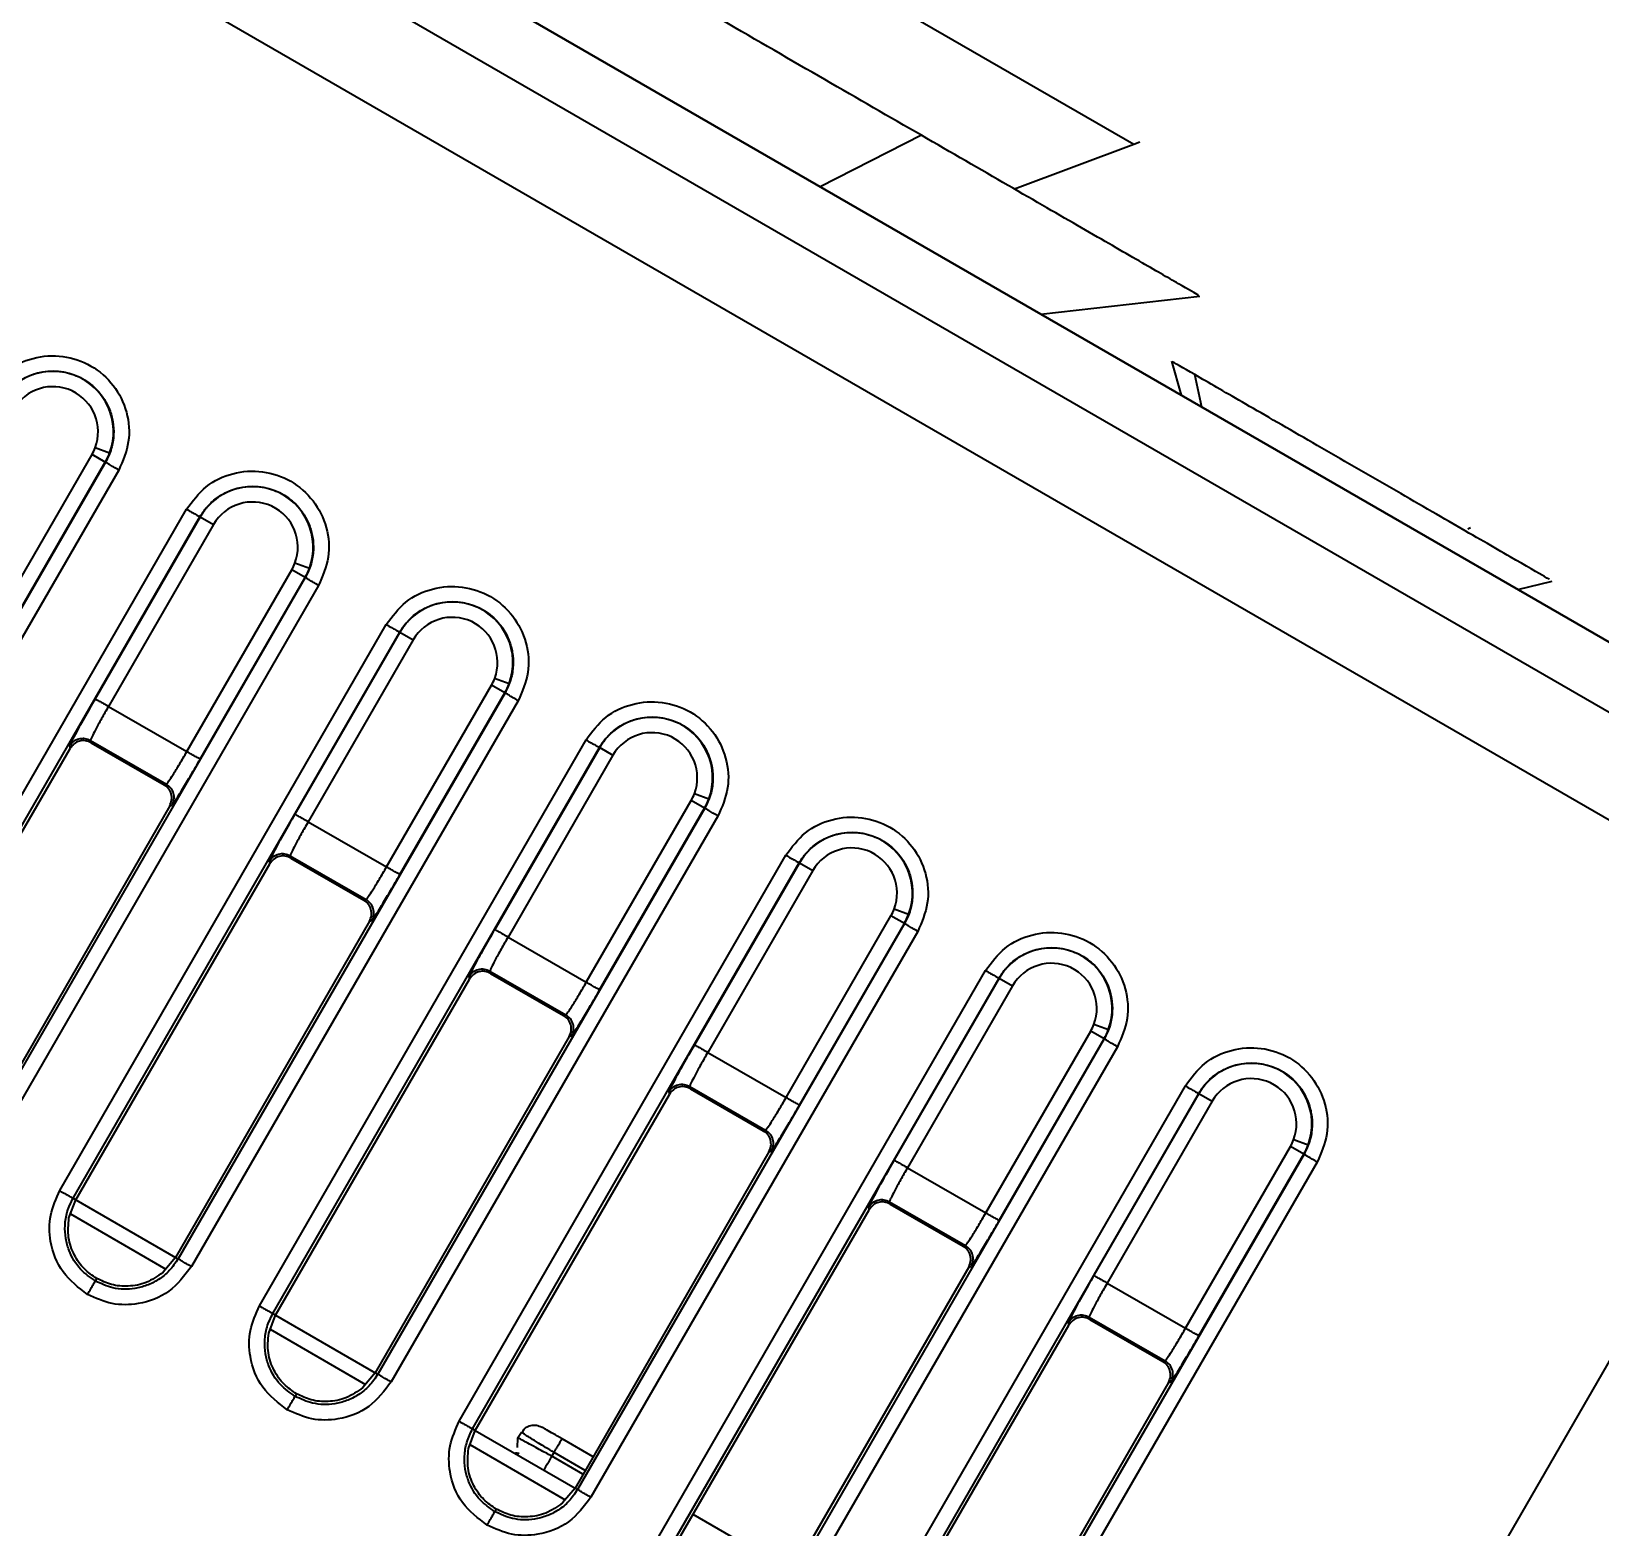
# Model space of a CAD drawing. Header units: millimetres. Extents: x 3916 to 10869, y 6515 to 11511.
# Drawn here: x 7118.34 to 7138.74, y 10257.36 to 10276.81 of the extents above; entities that cross this region are included whole.
import ezdxf

# ---------------------------------------------------------------- set-up
doc = ezdxf.new("R2010")
doc.units = ezdxf.units.MM
doc.header["$LTSCALE"] = 50
doc.header["$PDSIZE"] = -1
doc.linetypes.add('CENTERX2', pattern=[20.32, 12.7, -2.54, 2.54, -2.54])
doc.layers.add('CENTER_LINE', color=1, linetype='CENTERX2')
doc.layers.add('dim', color=4, linetype='Continuous', lineweight=18)
doc.styles.add('SLDTEXTSTYLE0', font='GULIM.TTC')
doc.dimstyles.new('ISO-25', dxfattribs={"dimtxt": 2.5, "dimasz": 2.5, "dimexe": 1.25, "dimexo": 0.625, "dimtad": 1, "dimtxsty": 'SLDTEXTSTYLE0', "dimcen": 2.5, "dimadec": 0, "dimazin": 0, "dimtfac": 1, "dimtmove": 0, "dimatfit": 3, "dimfxl": 0, "dimarcsym": 0})

# ---------------------------------------------------------------- blocks, each defined once
blk = doc.blocks.new('*D26')
at = {"layer": 'Defpoints', "color": 0}
for p in [(7076.309, 10374.327), (7115.34, 8872.803), (7170.485, 8777.288), (7168.471, 8417.732), (7076.309, 7240.741)]:
    blk.add_point(p, dxfattribs=at)
at = {"layer": 'dim', "color": 0, "lineweight": -2, "ltscale": 2}
blk.add_line((7176.735, 8766.463), (7354.177, 8459.124), dxfattribs=at)
blk.add_arc((7076.309, 8940.406), 530.736, 275.39976, 294.60024, dxfattribs=at)
at = {"layer": 'dim', "color": 0}
for points in [[(7301.069, 8450.437), (7293.425, 8465.247), (7341.677, 8480.775)], [(7125.861, 8420.349), (7126.646, 8403.701), (7076.309, 8409.669)]]:
    blk.add_solid(points, dxfattribs=at)
at = {"layer": 'dim', "color": 0, "insert": (7203.612, 8465.304), "char_height": 50, "attachment_point": 5, "rotation": 15, "style": 'SLDTEXTSTYLE0'}
blk.add_mtext('30%%d', dxfattribs=at)
blk = doc.blocks.new('*D35')
at = {"layer": 'Defpoints', "color": 0}
for p in [(7142.913, 10266.529), (7360.887, 10266.529), (7076.309, 9545.787)]:
    blk.add_point(p, dxfattribs=at)
at = {"layer": 'dim', "color": 0, "lineweight": -2, "ltscale": 2}
for p, q in [((7155.413, 10266.529), (7385.887, 10266.529)), ((7360.887, 9595.787), (7360.887, 10216.529)), ((7088.809, 9545.787), (7385.887, 9545.787))]:
    blk.add_line(p, q, dxfattribs=at)
at = {"layer": 'dim', "color": 0}
for points in [[(7369.22, 10216.529), (7352.554, 10216.529), (7360.887, 10266.529)], [(7352.554, 9595.787), (7369.22, 9595.787), (7360.887, 9545.787)]]:
    blk.add_solid(points, dxfattribs=at)
at = {"layer": 'dim', "color": 0, "insert": (7318.637, 9906.158), "char_height": 50, "attachment_point": 5, "rotation": 90, "style": 'SLDTEXTSTYLE0'}
blk.add_mtext('720,74', dxfattribs=at)
blk = doc.blocks.new('*D37')
at = {"layer": 'Defpoints', "color": 0}
for p in [(7269.115, 10680.896), (7076.309, 10374.327), (7170.485, 10314.286), (7115.34, 10218.771), (7076.309, 7240.741)]:
    blk.add_point(p, dxfattribs=at)
at = {"layer": 'dim', "color": 0, "lineweight": -2, "ltscale": 2}
for p, q in [((7076.309, 10386.827), (7076.309, 10739.893)), ((7176.735, 10325.111), (7370.672, 10661.019))]:
    blk.add_line(p, q, dxfattribs=at)
blk.add_arc((7076.309, 10151.168), 563.725, 65.08356, 84.91644, dxfattribs=at)
at = {"layer": 'dim', "color": 0}
for points in [[(7126.63, 10721.001), (7125.891, 10704.351), (7076.309, 10714.893)], [(7309.962, 10655.029), (7317.647, 10669.818), (7358.172, 10639.368)]]:
    blk.add_solid(points, dxfattribs=at)
at = {"layer": 'dim', "color": 0, "insert": (7232.274, 10733.235), "char_height": 50, "attachment_point": 5, "rotation": 345, "style": 'SLDTEXTSTYLE0'}
blk.add_mtext('30%%d', dxfattribs=at)
blk = doc.blocks.new('*D39')
at = {"layer": 'Defpoints', "color": 0}
for p in [(7142.913, 10504.327), (7142.913, 10266.529), (7076.309, 9817.851)]:
    blk.add_point(p, dxfattribs=at)
at = {"layer": 'dim', "color": 0, "lineweight": -2, "ltscale": 2}
for p, q in [((7076.309, 9830.351), (7076.309, 10529.327)), ((7142.913, 10279.029), (7142.913, 10529.327)), ((7026.309, 10504.327), (6976.309, 10504.327)), ((7076.309, 10504.327), (7142.913, 10504.327)), ((7192.913, 10504.327), (7399.013, 10504.327))]:
    blk.add_line(p, q, dxfattribs=at)
at = {"layer": 'dim', "color": 0}
for points in [[(7026.309, 10495.994), (7026.309, 10512.66), (7076.309, 10504.327)], [(7192.913, 10512.66), (7192.913, 10495.994), (7142.913, 10504.327)]]:
    blk.add_solid(points, dxfattribs=at)
at = {"layer": 'dim', "color": 0, "insert": (7320.963, 10546.577), "char_height": 50, "attachment_point": 5, "style": 'SLDTEXTSTYLE0'}
blk.add_mtext('66,6', dxfattribs=at)
blk = doc.blocks.new('*D40')
at = {"layer": 'Defpoints', "color": 0}
for p in [(7076.309, 10504.327), (7009.706, 10266.529), (7076.309, 9776.781)]:
    blk.add_point(p, dxfattribs=at)
at = {"layer": 'dim', "color": 0, "lineweight": -2, "ltscale": 2}
for p, q in [((7009.706, 10279.029), (7009.706, 10529.327)), ((7076.309, 9789.281), (7076.309, 10529.327)), ((7009.706, 10504.327), (6728.333, 10504.327)), ((6959.706, 10504.327), (6909.706, 10504.327)), ((7009.706, 10504.327), (7076.309, 10504.327)), ((7126.309, 10504.327), (7176.309, 10504.327))]:
    blk.add_line(p, q, dxfattribs=at)
at = {"layer": 'dim', "color": 0}
for points in [[(6959.706, 10495.994), (6959.706, 10512.66), (7009.706, 10504.327)], [(7126.309, 10512.66), (7126.309, 10495.994), (7076.309, 10504.327)]]:
    blk.add_solid(points, dxfattribs=at)
at = {"layer": 'dim', "color": 0, "insert": (6806.383, 10546.577), "char_height": 50, "attachment_point": 5, "style": 'SLDTEXTSTYLE0'}
blk.add_mtext('66,6', dxfattribs=at)

msp = doc.modelspace()

# ---------------------------------------------------------------- linework, layer by layer
at = {"color": 7, "linetype": 'Continuous', "lineweight": 25}
for p, q in [((7115.332, 10282.452), (7171.385, 10250.09)), ((7114.939, 10281.772), (7170.992, 10249.409)), ((7132.681, 10275.34), (7121.758, 10281.647)), ((7114.332, 10280.72), (7170.385, 10248.358)), ((7129.919, 10275.46), (7128.605, 10274.789)), ((7132.681, 10275.34), (7131.131, 10274.76)), ((7132.761, 10275.37), (7132.681, 10275.34)), ((7131.474, 10273.132), (7133.543, 10273.368)), ((7133.171, 10272.522), (7133.298, 10272.079)), ((7133.566, 10271.925), (7133.475, 10272.347)), ((7117.767, 10268.945), (7119.132, 10271.309)), ((7119.305, 10271.209), (7119.132, 10271.309)), ((7119.36, 10271.326), (7119.173, 10271.397)), ((7119.308, 10271.208), (7115.056, 10263.848)), ((7119.48, 10271.106), (7115.228, 10263.746)), ((7117.94, 10268.845), (7119.305, 10271.209)), ((7119.305, 10271.209), (7119.308, 10271.208)), ((7116.114, 10263.235), (7120.362, 10270.597)), ((7116.288, 10263.136), (7120.536, 10270.499)), ((7120.539, 10270.497), (7119.174, 10268.133)), ((7120.539, 10270.497), (7120.536, 10270.499)), ((7120.539, 10270.497), (7120.712, 10270.397)), ((7120.712, 10270.397), (7119.347, 10268.033)), ((7137.025, 10270.34), (7137.063, 10270.36)), ((7120.365, 10267.445), (7121.73, 10269.809)), ((7121.903, 10269.709), (7121.73, 10269.809)), ((7121.959, 10269.826), (7121.771, 10269.897)), ((7121.906, 10269.708), (7117.654, 10262.348)), ((7122.078, 10269.606), (7117.826, 10262.246)), ((7120.538, 10267.345), (7121.903, 10269.709)), ((7121.903, 10269.709), (7121.906, 10269.708)), ((7137.678, 10269.551), (7138.125, 10269.662)), ((7118.712, 10261.735), (7122.96, 10269.097)), ((7118.886, 10261.636), (7123.134, 10268.999)), ((7123.137, 10268.997), (7121.772, 10266.633)), ((7123.137, 10268.997), (7123.134, 10268.999)), ((7123.137, 10268.997), (7123.31, 10268.897)), ((7123.31, 10268.897), (7121.945, 10266.533)), ((7124.557, 10268.326), (7124.369, 10268.397)), ((7124.504, 10268.208), (7120.252, 10260.848)), ((7122.963, 10265.945), (7124.328, 10268.309)), ((7123.136, 10265.845), (7124.501, 10268.209)), ((7124.501, 10268.209), (7124.328, 10268.309)), ((7124.501, 10268.209), (7124.504, 10268.208)), ((7119.347, 10268.033), (7120.365, 10267.445)), ((7124.676, 10268.106), (7120.424, 10260.746)), ((7119.112, 10267.591), (7120.1, 10267.021)), ((7119.112, 10267.591), (7119.121, 10267.56)), ((7119.121, 10267.56), (7120.069, 10267.013)), ((7121.31, 10260.235), (7125.558, 10267.597)), ((7116.322, 10263.117), (7118.847, 10267.487)), ((7118.839, 10267.518), (7118.847, 10267.487)), ((7121.484, 10260.136), (7125.732, 10267.499)), ((7125.735, 10267.497), (7124.37, 10265.133)), ((7125.908, 10267.397), (7124.543, 10265.033)), ((7125.735, 10267.497), (7125.732, 10267.499)), ((7125.735, 10267.497), (7125.908, 10267.397)), ((7120.069, 10267.013), (7120.1, 10267.021)), ((7120.142, 10266.74), (7120.173, 10266.748)), ((7125.561, 10264.445), (7126.926, 10266.809)), ((7127.099, 10266.709), (7126.926, 10266.809)), ((7127.155, 10266.826), (7126.968, 10266.897)), ((7120.142, 10266.74), (7117.62, 10262.367)), ((7127.102, 10266.708), (7122.85, 10259.348)), ((7127.274, 10266.606), (7123.023, 10259.246)), ((7125.734, 10264.345), (7127.099, 10266.709)), ((7127.099, 10266.709), (7127.102, 10266.708)), ((7121.945, 10266.533), (7122.963, 10265.945)), ((7118.92, 10261.617), (7121.445, 10265.987)), ((7121.437, 10266.018), (7121.445, 10265.987)), ((7121.71, 10266.091), (7122.698, 10265.521)), ((7121.71, 10266.091), (7121.719, 10266.06)), ((7121.719, 10266.06), (7122.667, 10265.513)), ((7123.908, 10258.735), (7128.156, 10266.097)), ((7124.082, 10258.636), (7128.33, 10265.999)), ((7128.333, 10265.997), (7126.968, 10263.633)), ((7128.333, 10265.997), (7128.33, 10265.999)), ((7128.333, 10265.997), (7128.506, 10265.897)), ((7128.506, 10265.897), (7127.141, 10263.533)), ((7122.667, 10265.513), (7122.698, 10265.521)), ((7129.753, 10265.326), (7129.566, 10265.397)), ((7122.74, 10265.24), (7120.219, 10260.867)), ((7122.74, 10265.24), (7122.771, 10265.248)), ((7129.7, 10265.208), (7125.448, 10257.848)), ((7128.159, 10262.945), (7129.524, 10265.309)), ((7128.332, 10262.845), (7129.698, 10265.209)), ((7129.698, 10265.209), (7129.524, 10265.309)), ((7129.698, 10265.209), (7129.7, 10265.208)), ((7124.543, 10265.033), (7125.561, 10264.445)), ((7129.872, 10265.106), (7125.621, 10257.746)), ((7124.035, 10264.518), (7124.044, 10264.487)), ((7124.308, 10264.591), (7125.296, 10264.021)), ((7124.308, 10264.591), (7124.317, 10264.56)), ((7124.317, 10264.56), (7125.265, 10264.013)), ((7126.506, 10257.235), (7130.755, 10264.597)), ((7126.68, 10257.136), (7130.929, 10264.499)), ((7130.931, 10264.497), (7129.566, 10262.133)), ((7130.931, 10264.497), (7130.929, 10264.499)), ((7130.931, 10264.497), (7131.104, 10264.397)), ((7121.518, 10260.117), (7124.044, 10264.487)), ((7131.104, 10264.397), (7129.739, 10262.033)), ((7125.265, 10264.013), (7125.296, 10264.021)), ((7132.351, 10263.826), (7132.164, 10263.897)), ((7125.338, 10263.74), (7122.817, 10259.367)), ((7125.338, 10263.74), (7125.369, 10263.748)), ((7132.298, 10263.708), (7128.046, 10256.348)), ((7130.757, 10261.445), (7132.122, 10263.809)), ((7130.931, 10261.345), (7132.296, 10263.709)), ((7132.296, 10263.709), (7132.122, 10263.809)), ((7132.296, 10263.709), (7132.298, 10263.708)), ((7127.141, 10263.533), (7128.159, 10262.945)), ((7132.47, 10263.606), (7128.219, 10256.246)), ((7126.907, 10263.091), (7127.894, 10262.521)), ((7126.907, 10263.091), (7126.915, 10263.06)), ((7129.104, 10255.735), (7133.353, 10263.097)), ((7124.116, 10258.617), (7126.642, 10262.987)), ((7126.633, 10263.018), (7126.642, 10262.987)), ((7126.915, 10263.06), (7127.863, 10262.513)), ((7129.278, 10255.636), (7133.527, 10262.999)), ((7133.529, 10262.997), (7132.164, 10260.633)), ((7133.702, 10262.897), (7132.337, 10260.533)), ((7133.529, 10262.997), (7133.527, 10262.999)), ((7133.529, 10262.997), (7133.702, 10262.897)), ((7127.863, 10262.513), (7127.894, 10262.521)), ((7133.355, 10259.945), (7134.721, 10262.309)), ((7134.894, 10262.209), (7134.721, 10262.309)), ((7134.949, 10262.326), (7134.762, 10262.397)), ((7127.936, 10262.24), (7125.415, 10257.867)), ((7127.936, 10262.24), (7127.967, 10262.248)), ((7134.896, 10262.208), (7130.645, 10254.848)), ((7135.068, 10262.106), (7130.817, 10254.746)), ((7133.529, 10259.845), (7134.894, 10262.209)), ((7134.894, 10262.209), (7134.896, 10262.208)), ((7129.739, 10262.033), (7130.757, 10261.445)), ((7118.832, 10261.379), (7118.92, 10261.617)), ((7118.886, 10261.636), (7118.92, 10261.617)), ((7118.92, 10261.617), (7120.219, 10260.867)), ((7126.714, 10257.117), (7129.24, 10261.487)), ((7129.232, 10261.518), (7129.24, 10261.487)), ((7129.505, 10261.591), (7130.492, 10261.021)), ((7129.505, 10261.591), (7129.513, 10261.56)), ((7129.513, 10261.56), (7130.461, 10261.013)), ((7118.851, 10261.432), (7120.092, 10260.715)), ((7120.219, 10260.867), (7120.056, 10260.672)), ((7120.219, 10260.867), (7120.252, 10260.848)), ((7130.461, 10261.013), (7130.492, 10261.021)), ((7130.535, 10260.74), (7128.013, 10256.367)), ((7130.535, 10260.74), (7130.565, 10260.748)), ((7119.194, 10260.592), (7119.175, 10260.559)), ((7132.337, 10260.533), (7133.355, 10259.945)), ((7121.43, 10259.879), (7121.518, 10260.117)), ((7121.484, 10260.136), (7121.518, 10260.117)), ((7121.518, 10260.117), (7122.817, 10259.367)), ((7131.83, 10260.018), (7131.838, 10259.987)), ((7132.103, 10260.091), (7133.09, 10259.521)), ((7132.103, 10260.091), (7132.111, 10260.06)), ((7132.111, 10260.06), (7133.059, 10259.513)), ((7121.449, 10259.932), (7122.69, 10259.215)), ((7129.312, 10255.617), (7131.838, 10259.987)), ((7133.059, 10259.513), (7133.09, 10259.521)), ((7122.817, 10259.367), (7122.655, 10259.172)), ((7122.817, 10259.367), (7122.85, 10259.348)), ((7133.133, 10259.24), (7130.611, 10254.867)), ((7133.133, 10259.24), (7133.163, 10259.248)), ((7121.792, 10259.092), (7121.773, 10259.059)), ((7124.028, 10258.379), (7124.116, 10258.617)), ((7124.082, 10258.636), (7124.116, 10258.617)), ((7124.116, 10258.617), (7125.415, 10257.867)), ((7124.667, 10258.517), (7124.717, 10258.594)), ((7124.73, 10258.584), (7124.717, 10258.594)), ((7124.743, 10258.626), (7124.725, 10258.588)), ((7124.047, 10258.432), (7125.288, 10257.715)), ((7124.667, 10258.517), (7124.662, 10258.392)), ((7125.649, 10258.274), (7125.245, 10258.508)), ((7125.111, 10258.281), (7125.142, 10258.328)), ((7125.518, 10258.046), (7125.111, 10258.281)), ((7125.546, 10258.095), (7125.142, 10258.328)), ((7125.415, 10257.867), (7125.253, 10257.672)), ((7125.415, 10257.867), (7125.448, 10257.848)), ((7124.39, 10257.592), (7124.371, 10257.559)), ((7128.248, 10256.774), (7126.949, 10257.524))]:
    msp.add_line(p, q, dxfattribs=at)
for centre, radius, start, end in [((7118.623, 10271.603), 0.788, 69.3434, 150), ((7118.623, 10271.603), 0.788, 339.4177, 69.3434), ((7118.623, 10271.603), 0.588, 339.4177, 150), ((7118.623, 10271.603), 0.588, 330, 339.4177), ((7118.623, 10271.603), 0.788, 330, 339.4177), ((7121.221, 10270.103), 0.788, 69.3434, 150), ((7121.221, 10270.103), 0.788, 339.4177, 69.3434), ((7121.221, 10270.103), 0.588, 339.4177, 150), ((7121.221, 10270.103), 0.588, 330, 339.4177), ((7121.221, 10270.103), 0.788, 330, 339.4177), ((7123.819, 10268.603), 0.788, 69.3434, 150), ((7123.819, 10268.603), 0.588, 339.4177, 150), ((7123.819, 10268.603), 0.788, 339.4177, 69.3434), ((7123.819, 10268.603), 0.588, 330, 339.4177), ((7123.819, 10268.603), 0.788, 330, 339.4177), ((7126.417, 10267.103), 0.788, 69.3434, 150), ((7126.417, 10267.103), 0.788, 339.4177, 69.3434), ((7126.417, 10267.103), 0.588, 339.4177, 150), ((7126.417, 10267.103), 0.588, 330, 339.4177), ((7126.417, 10267.103), 0.788, 330, 339.4177), ((7129.015, 10265.603), 0.788, 69.3434, 150), ((7129.015, 10265.603), 0.788, 339.4177, 69.3434), ((7129.015, 10265.603), 0.588, 339.4177, 150), ((7129.015, 10265.603), 0.588, 330, 339.4177), ((7129.015, 10265.603), 0.788, 330, 339.4177), ((7131.613, 10264.103), 0.788, 69.3434, 150), ((7131.613, 10264.103), 0.788, 339.4177, 69.3434), ((7131.613, 10264.103), 0.588, 339.4177, 150), ((7131.613, 10264.103), 0.588, 330, 339.4177), ((7131.613, 10264.103), 0.788, 330, 339.4177), ((7134.211, 10262.603), 0.788, 69.3434, 150), ((7134.211, 10262.603), 0.788, 339.4177, 69.3434), ((7134.211, 10262.603), 0.588, 339.4177, 150), ((7134.211, 10262.603), 0.588, 330, 339.4177), ((7134.211, 10262.603), 0.788, 330, 339.4177)]:
    msp.add_arc(centre, radius, start, end, dxfattribs=at)
for points, knots in [([(7129.919, 10275.46), (7129.506, 10275.698), (7128.682, 10276.174), (7127.33, 10276.955), (7125.958, 10277.747), (7124.608, 10278.526), (7123.335, 10279.262), (7122.186, 10279.925), (7121.206, 10280.49), (7120.43, 10280.939), (7119.903, 10281.243), (7119.633, 10281.399), (7119.648, 10281.39), (7119.653, 10281.387)], [0, 0, 0, 0, 0.094818, 0.189635, 0.284453, 0.379271, 0.474089, 0.568906, 0.663724, 0.758542, 0.853359, 0.948177, 1, 1, 1, 1]), ([(7133.51, 10273.387), (7133.517, 10273.383), (7133.541, 10273.369), (7133.295, 10273.511), (7132.793, 10273.801), (7132.035, 10274.238), (7131.081, 10274.789), (7130.306, 10275.237), (7129.919, 10275.46)], [0, 0, 0, 0, 0.0831487, 0.2665189, 0.4498892, 0.6332595, 0.8166297, 1, 1, 1, 1]), ([(7117.764, 10272.097), (7117.842, 10272.202), (7117.997, 10272.412), (7118.361, 10272.583), (7118.755, 10272.61), (7119.13, 10272.482), (7119.429, 10272.22), (7119.602, 10271.866), (7119.636, 10271.466), (7119.532, 10271.226), (7119.48, 10271.106)], [0, 0, 0, 0, 0.125054, 0.250045, 0.375039, 0.500033, 0.625026, 0.750018, 0.875009, 1, 1, 1, 1]), ([(7133.475, 10272.347), (7133.329, 10272.431), (7133.144, 10272.538), (7133.198, 10272.507), (7133.209, 10272.5)], [0, 0, 0, 0, 0.786116, 1, 1, 1, 1]), ([(7117.938, 10271.999), (7117.974, 10272.052), (7118.044, 10272.155), (7118.186, 10272.27), (7118.338, 10272.347), (7118.537, 10272.4), (7118.771, 10272.396), (7119.017, 10272.304), (7119.225, 10272.14), (7119.353, 10271.936), (7119.409, 10271.734), (7119.419, 10271.562), (7119.391, 10271.379), (7119.336, 10271.266), (7119.308, 10271.208)], [0, 0, 0, 0, 0.077175, 0.150034, 0.218572, 0.282785, 0.397749, 0.495555, 0.596373, 0.71381, 0.779074, 0.84853, 0.922174, 1, 1, 1, 1]), ([(7138.088, 10269.684), (7138.083, 10269.686), (7138.072, 10269.693), (7137.619, 10269.954), (7136.869, 10270.387), (7135.919, 10270.936), (7134.937, 10271.503), (7134.039, 10272.021), (7133.663, 10272.239), (7133.475, 10272.347)], [0, 0, 0, 0, 0.1081943, 0.2568285, 0.4054628, 0.5540971, 0.7027314, 0.8513657, 1, 1, 1, 1]), ([(7120.362, 10270.597), (7120.44, 10270.702), (7120.595, 10270.912), (7120.959, 10271.083), (7121.353, 10271.11), (7121.729, 10270.982), (7122.027, 10270.72), (7122.201, 10270.366), (7122.234, 10269.966), (7122.13, 10269.726), (7122.078, 10269.606)], [0, 0, 0, 0, 0.125054, 0.250045, 0.375039, 0.500033, 0.625026, 0.750018, 0.875009, 1, 1, 1, 1]), ([(7120.536, 10270.499), (7120.572, 10270.552), (7120.642, 10270.655), (7120.784, 10270.77), (7120.936, 10270.847), (7121.135, 10270.9), (7121.369, 10270.896), (7121.615, 10270.804), (7121.824, 10270.64), (7121.951, 10270.436), (7122.007, 10270.234), (7122.017, 10270.062), (7121.989, 10269.879), (7121.934, 10269.766), (7121.906, 10269.708)], [0, 0, 0, 0, 0.077175, 0.150034, 0.218572, 0.282785, 0.397749, 0.495555, 0.596373, 0.71381, 0.779074, 0.84853, 0.922174, 1, 1, 1, 1]), ([(7122.96, 10269.097), (7123.038, 10269.202), (7123.194, 10269.412), (7123.557, 10269.583), (7123.951, 10269.61), (7124.327, 10269.482), (7124.625, 10269.22), (7124.799, 10268.866), (7124.832, 10268.466), (7124.728, 10268.226), (7124.676, 10268.106)], [0, 0, 0, 0, 0.125054, 0.250045, 0.375039, 0.500033, 0.625026, 0.750018, 0.875009, 1, 1, 1, 1]), ([(7123.134, 10268.999), (7123.17, 10269.052), (7123.24, 10269.155), (7123.382, 10269.27), (7123.534, 10269.347), (7123.733, 10269.4), (7123.967, 10269.396), (7124.213, 10269.304), (7124.422, 10269.14), (7124.549, 10268.936), (7124.605, 10268.734), (7124.615, 10268.562), (7124.587, 10268.379), (7124.532, 10268.266), (7124.504, 10268.208)], [0, 0, 0, 0, 0.077175, 0.150034, 0.218572, 0.282785, 0.397749, 0.495555, 0.596373, 0.71381, 0.779074, 0.84853, 0.922174, 1, 1, 1, 1]), ([(7119.174, 10268.133), (7119.123, 10268.045), (7119.023, 10267.87), (7118.913, 10267.67), (7118.849, 10267.547), (7118.842, 10267.528), (7118.839, 10267.518)], [0, 0, 0, 0, 0.2804826, 0.5596475, 0.779743, 1, 1, 1, 1]), ([(7119.347, 10268.033), (7119.316, 10267.979), (7119.252, 10267.867), (7119.176, 10267.728), (7119.134, 10267.646), (7119.114, 10267.602), (7119.113, 10267.595), (7119.112, 10267.591)], [0, 0, 0, 0, 0.2426561, 0.4992033, 0.7129812, 0.8474384, 1, 1, 1, 1]), ([(7125.558, 10267.597), (7125.636, 10267.702), (7125.792, 10267.912), (7126.155, 10268.083), (7126.549, 10268.11), (7126.925, 10267.982), (7127.223, 10267.72), (7127.397, 10267.366), (7127.43, 10266.966), (7127.326, 10266.726), (7127.274, 10266.606)], [0, 0, 0, 0, 0.125054, 0.2500451, 0.3750387, 0.5000328, 0.625026, 0.7500177, 0.8750088, 1, 1, 1, 1]), ([(7125.732, 10267.499), (7125.768, 10267.552), (7125.838, 10267.655), (7125.98, 10267.77), (7126.132, 10267.847), (7126.331, 10267.9), (7126.565, 10267.896), (7126.811, 10267.804), (7127.02, 10267.64), (7127.147, 10267.436), (7127.203, 10267.234), (7127.213, 10267.062), (7127.185, 10266.879), (7127.13, 10266.766), (7127.102, 10266.708)], [0, 0, 0, 0, 0.077175, 0.150034, 0.218572, 0.282785, 0.397749, 0.495555, 0.596373, 0.71381, 0.779074, 0.84853, 0.922174, 1, 1, 1, 1]), ([(7119.121, 10267.56), (7119.097, 10267.571), (7119.048, 10267.592), (7118.968, 10267.585), (7118.895, 10267.551), (7118.863, 10267.508), (7118.847, 10267.487)], [0, 0, 0, 0, 0.248257, 0.499844, 0.749006, 1, 1, 1, 1]), ([(7120.1, 10267.021), (7120.103, 10267.023), (7120.109, 10267.028), (7120.136, 10267.067), (7120.187, 10267.145), (7120.269, 10267.28), (7120.334, 10267.391), (7120.365, 10267.445)], [0, 0, 0, 0, 0.152536, 0.286985, 0.500797, 0.757323, 1, 1, 1, 1]), ([(7120.173, 10266.748), (7120.183, 10266.76), (7120.203, 10266.784), (7120.302, 10266.944), (7120.419, 10267.139), (7120.498, 10267.276), (7120.538, 10267.345)], [0, 0, 0, 0, 0.280479, 0.559642, 0.779739, 1, 1, 1, 1]), ([(7120.142, 10266.74), (7120.153, 10266.764), (7120.174, 10266.812), (7120.167, 10266.893), (7120.132, 10266.966), (7120.09, 10266.997), (7120.069, 10267.013)], [0, 0, 0, 0, 0.250995, 0.500158, 0.751744, 1, 1, 1, 1]), ([(7121.772, 10266.633), (7121.721, 10266.545), (7121.621, 10266.37), (7121.511, 10266.17), (7121.447, 10266.047), (7121.441, 10266.028), (7121.437, 10266.018)], [0, 0, 0, 0, 0.280483, 0.559648, 0.779743, 1, 1, 1, 1]), ([(7128.156, 10266.097), (7128.234, 10266.202), (7128.39, 10266.412), (7128.753, 10266.583), (7129.147, 10266.61), (7129.523, 10266.482), (7129.821, 10266.22), (7129.995, 10265.866), (7130.028, 10265.466), (7129.924, 10265.226), (7129.872, 10265.106)], [0, 0, 0, 0, 0.125054, 0.250045, 0.375039, 0.500033, 0.625026, 0.750018, 0.875009, 1, 1, 1, 1]), ([(7121.945, 10266.533), (7121.914, 10266.479), (7121.85, 10266.367), (7121.774, 10266.228), (7121.732, 10266.146), (7121.712, 10266.102), (7121.711, 10266.095), (7121.71, 10266.091)], [0, 0, 0, 0, 0.242656, 0.499203, 0.712981, 0.847438, 1, 1, 1, 1]), ([(7128.33, 10265.999), (7128.366, 10266.052), (7128.436, 10266.155), (7128.578, 10266.27), (7128.73, 10266.347), (7128.929, 10266.4), (7129.163, 10266.396), (7129.409, 10266.304), (7129.618, 10266.14), (7129.745, 10265.936), (7129.801, 10265.734), (7129.811, 10265.562), (7129.783, 10265.379), (7129.728, 10265.266), (7129.7, 10265.208)], [0, 0, 0, 0, 0.077175, 0.150034, 0.218572, 0.282785, 0.397749, 0.495555, 0.596373, 0.71381, 0.779074, 0.84853, 0.922174, 1, 1, 1, 1]), ([(7121.719, 10266.06), (7121.695, 10266.071), (7121.646, 10266.092), (7121.566, 10266.085), (7121.493, 10266.051), (7121.461, 10266.008), (7121.445, 10265.987)], [0, 0, 0, 0, 0.248257, 0.499844, 0.749006, 1, 1, 1, 1]), ([(7122.698, 10265.521), (7122.701, 10265.523), (7122.707, 10265.528), (7122.734, 10265.567), (7122.785, 10265.645), (7122.867, 10265.78), (7122.932, 10265.891), (7122.963, 10265.945)], [0, 0, 0, 0, 0.152536, 0.286985, 0.500797, 0.757323, 1, 1, 1, 1]), ([(7122.771, 10265.248), (7122.781, 10265.26), (7122.801, 10265.284), (7122.9, 10265.444), (7123.017, 10265.639), (7123.096, 10265.776), (7123.136, 10265.845)], [0, 0, 0, 0, 0.280479, 0.559642, 0.779739, 1, 1, 1, 1]), ([(7122.74, 10265.24), (7122.751, 10265.264), (7122.772, 10265.312), (7122.765, 10265.393), (7122.73, 10265.466), (7122.688, 10265.497), (7122.667, 10265.513)], [0, 0, 0, 0, 0.2509953, 0.500158, 0.7517438, 1, 1, 1, 1]), ([(7124.37, 10265.133), (7124.319, 10265.045), (7124.219, 10264.87), (7124.109, 10264.67), (7124.045, 10264.547), (7124.039, 10264.528), (7124.035, 10264.518)], [0, 0, 0, 0, 0.2804826, 0.5596475, 0.779743, 1, 1, 1, 1]), ([(7124.543, 10265.033), (7124.512, 10264.979), (7124.448, 10264.867), (7124.372, 10264.728), (7124.33, 10264.646), (7124.31, 10264.602), (7124.309, 10264.595), (7124.308, 10264.591)], [0, 0, 0, 0, 0.242656, 0.499203, 0.712981, 0.847438, 1, 1, 1, 1]), ([(7130.755, 10264.597), (7130.832, 10264.702), (7130.988, 10264.912), (7131.351, 10265.083), (7131.745, 10265.11), (7132.121, 10264.982), (7132.419, 10264.72), (7132.593, 10264.366), (7132.626, 10263.966), (7132.522, 10263.726), (7132.47, 10263.606)], [0, 0, 0, 0, 0.125054, 0.250045, 0.375039, 0.500033, 0.625026, 0.750018, 0.875009, 1, 1, 1, 1]), ([(7130.929, 10264.499), (7130.964, 10264.552), (7131.034, 10264.655), (7131.176, 10264.77), (7131.328, 10264.847), (7131.527, 10264.9), (7131.761, 10264.896), (7132.008, 10264.804), (7132.216, 10264.64), (7132.343, 10264.436), (7132.399, 10264.234), (7132.409, 10264.062), (7132.381, 10263.879), (7132.326, 10263.766), (7132.298, 10263.708)], [0, 0, 0, 0, 0.077175, 0.150034, 0.218572, 0.282785, 0.397749, 0.495555, 0.596373, 0.71381, 0.779074, 0.84853, 0.922174, 1, 1, 1, 1]), ([(7124.317, 10264.56), (7124.293, 10264.571), (7124.244, 10264.592), (7124.164, 10264.585), (7124.091, 10264.551), (7124.059, 10264.508), (7124.044, 10264.487)], [0, 0, 0, 0, 0.248257, 0.499844, 0.749006, 1, 1, 1, 1]), ([(7125.296, 10264.021), (7125.299, 10264.023), (7125.305, 10264.028), (7125.332, 10264.067), (7125.383, 10264.145), (7125.465, 10264.28), (7125.53, 10264.391), (7125.561, 10264.445)], [0, 0, 0, 0, 0.152536, 0.286985, 0.500797, 0.757323, 1, 1, 1, 1]), ([(7125.369, 10263.748), (7125.379, 10263.76), (7125.399, 10263.784), (7125.498, 10263.944), (7125.615, 10264.139), (7125.695, 10264.276), (7125.734, 10264.345)], [0, 0, 0, 0, 0.280479, 0.559642, 0.779739, 1, 1, 1, 1]), ([(7125.338, 10263.74), (7125.349, 10263.764), (7125.37, 10263.812), (7125.363, 10263.893), (7125.328, 10263.966), (7125.286, 10263.997), (7125.265, 10264.013)], [0, 0, 0, 0, 0.250995, 0.500158, 0.751744, 1, 1, 1, 1]), ([(7126.968, 10263.633), (7126.918, 10263.545), (7126.817, 10263.37), (7126.707, 10263.17), (7126.643, 10263.047), (7126.637, 10263.028), (7126.633, 10263.018)], [0, 0, 0, 0, 0.280483, 0.559648, 0.779743, 1, 1, 1, 1]), ([(7127.141, 10263.533), (7127.11, 10263.478), (7127.046, 10263.367), (7126.971, 10263.228), (7126.928, 10263.146), (7126.908, 10263.102), (7126.907, 10263.095), (7126.907, 10263.091)], [0, 0, 0, 0, 0.242913, 0.499187, 0.712206, 0.846859, 1, 1, 1, 1]), ([(7133.353, 10263.097), (7133.43, 10263.202), (7133.586, 10263.412), (7133.949, 10263.583), (7134.343, 10263.61), (7134.719, 10263.482), (7135.018, 10263.22), (7135.191, 10262.866), (7135.224, 10262.466), (7135.12, 10262.226), (7135.068, 10262.106)], [0, 0, 0, 0, 0.125054, 0.250045, 0.375039, 0.500033, 0.625026, 0.750018, 0.875009, 1, 1, 1, 1]), ([(7133.527, 10262.999), (7133.562, 10263.052), (7133.632, 10263.155), (7133.774, 10263.27), (7133.926, 10263.347), (7134.125, 10263.4), (7134.359, 10263.396), (7134.606, 10263.304), (7134.814, 10263.14), (7134.941, 10262.936), (7134.997, 10262.734), (7135.007, 10262.562), (7134.979, 10262.379), (7134.924, 10262.266), (7134.896, 10262.208)], [0, 0, 0, 0, 0.077175, 0.150034, 0.218572, 0.282785, 0.397749, 0.495555, 0.596373, 0.71381, 0.779074, 0.84853, 0.922174, 1, 1, 1, 1]), ([(7126.915, 10263.06), (7126.891, 10263.071), (7126.842, 10263.092), (7126.762, 10263.085), (7126.689, 10263.051), (7126.657, 10263.008), (7126.642, 10262.987)], [0, 0, 0, 0, 0.248257, 0.499844, 0.749006, 1, 1, 1, 1]), ([(7127.894, 10262.521), (7127.897, 10262.523), (7127.903, 10262.528), (7127.93, 10262.567), (7127.981, 10262.645), (7128.063, 10262.78), (7128.128, 10262.891), (7128.159, 10262.945)], [0, 0, 0, 0, 0.153117, 0.287763, 0.500818, 0.757068, 1, 1, 1, 1]), ([(7127.967, 10262.248), (7127.977, 10262.26), (7127.997, 10262.284), (7128.096, 10262.444), (7128.213, 10262.639), (7128.293, 10262.776), (7128.332, 10262.845)], [0, 0, 0, 0, 0.280479, 0.559642, 0.779739, 1, 1, 1, 1]), ([(7127.936, 10262.24), (7127.947, 10262.264), (7127.968, 10262.312), (7127.961, 10262.393), (7127.927, 10262.466), (7127.884, 10262.497), (7127.863, 10262.513)], [0, 0, 0, 0, 0.250995, 0.500158, 0.751744, 1, 1, 1, 1]), ([(7129.566, 10262.133), (7129.516, 10262.045), (7129.415, 10261.87), (7129.305, 10261.67), (7129.241, 10261.547), (7129.235, 10261.528), (7129.232, 10261.518)], [0, 0, 0, 0, 0.280483, 0.559648, 0.779743, 1, 1, 1, 1]), ([(7129.739, 10262.033), (7129.708, 10261.979), (7129.644, 10261.867), (7129.569, 10261.728), (7129.526, 10261.646), (7129.506, 10261.602), (7129.505, 10261.595), (7129.505, 10261.591)], [0, 0, 0, 0, 0.242656, 0.499203, 0.712981, 0.847438, 1, 1, 1, 1]), ([(7119.074, 10260.384), (7118.958, 10260.473), (7118.725, 10260.651), (7118.576, 10261.042), (7118.571, 10261.421), (7118.665, 10261.63), (7118.712, 10261.735)], [0, 0, 0, 0, 0.2796281, 0.5592426, 0.779619, 1, 1, 1, 1]), ([(7119.175, 10260.559), (7119.107, 10260.607), (7118.961, 10260.71), (7118.84, 10260.915), (7118.785, 10261.114), (7118.775, 10261.286), (7118.803, 10261.467), (7118.858, 10261.579), (7118.886, 10261.636)], [0, 0, 0, 0, 0.198645, 0.431036, 0.560504, 0.69849, 0.84499, 1, 1, 1, 1]), ([(7129.513, 10261.56), (7129.489, 10261.571), (7129.441, 10261.592), (7129.36, 10261.585), (7129.287, 10261.551), (7129.256, 10261.508), (7129.24, 10261.487)], [0, 0, 0, 0, 0.248257, 0.499844, 0.749006, 1, 1, 1, 1]), ([(7130.492, 10261.021), (7130.495, 10261.023), (7130.501, 10261.028), (7130.528, 10261.067), (7130.579, 10261.145), (7130.661, 10261.28), (7130.726, 10261.391), (7130.757, 10261.445)], [0, 0, 0, 0, 0.152536, 0.286985, 0.500797, 0.757323, 1, 1, 1, 1]), ([(7119.194, 10260.592), (7119.137, 10260.631), (7119.02, 10260.712), (7118.891, 10260.897), (7118.81, 10261.128), (7118.824, 10261.293), (7118.832, 10261.379)], [0, 0, 0, 0, 0.222236, 0.463008, 0.722277, 1, 1, 1, 1]), ([(7130.565, 10260.748), (7130.575, 10260.76), (7130.595, 10260.784), (7130.694, 10260.944), (7130.811, 10261.139), (7130.891, 10261.276), (7130.931, 10261.345)], [0, 0, 0, 0, 0.280479, 0.559642, 0.779739, 1, 1, 1, 1]), ([(7120.252, 10260.848), (7120.216, 10260.795), (7120.147, 10260.691), (7120.004, 10260.576), (7119.85, 10260.499), (7119.651, 10260.447), (7119.412, 10260.45), (7119.25, 10260.525), (7119.175, 10260.559)], [0, 0, 0, 0, 0.15501, 0.30151, 0.439496, 0.568963, 0.801355, 1, 1, 1, 1]), ([(7130.535, 10260.74), (7130.545, 10260.764), (7130.566, 10260.812), (7130.559, 10260.893), (7130.525, 10260.966), (7130.482, 10260.997), (7130.461, 10261.013)], [0, 0, 0, 0, 0.250995, 0.500158, 0.751744, 1, 1, 1, 1]), ([(7120.424, 10260.746), (7120.336, 10260.63), (7120.158, 10260.397), (7119.767, 10260.248), (7119.387, 10260.243), (7119.178, 10260.337), (7119.074, 10260.384)], [0, 0, 0, 0, 0.279633, 0.559248, 0.779623, 1, 1, 1, 1]), ([(7120.056, 10260.672), (7119.986, 10260.623), (7119.849, 10260.528), (7119.61, 10260.482), (7119.385, 10260.501), (7119.256, 10260.563), (7119.194, 10260.592)], [0, 0, 0, 0, 0.2777229, 0.5369922, 0.777764, 1, 1, 1, 1]), ([(7132.164, 10260.633), (7132.114, 10260.545), (7132.013, 10260.37), (7131.903, 10260.17), (7131.839, 10260.047), (7131.833, 10260.028), (7131.83, 10260.018)], [0, 0, 0, 0, 0.280483, 0.559648, 0.779743, 1, 1, 1, 1]), ([(7119.074, 10260.384), (7119.089, 10260.41), (7119.118, 10260.46), (7119.15, 10260.517), (7119.171, 10260.552), (7119.173, 10260.557), (7119.175, 10260.559)], [0, 0, 0, 0, 0.279615, 0.559262, 0.77963, 1, 1, 1, 1]), ([(7132.337, 10260.533), (7132.306, 10260.479), (7132.242, 10260.367), (7132.167, 10260.228), (7132.124, 10260.146), (7132.104, 10260.102), (7132.103, 10260.095), (7132.103, 10260.091)], [0, 0, 0, 0, 0.242656, 0.499203, 0.712981, 0.847438, 1, 1, 1, 1]), ([(7121.672, 10258.884), (7121.556, 10258.973), (7121.323, 10259.151), (7121.174, 10259.542), (7121.169, 10259.921), (7121.263, 10260.13), (7121.31, 10260.235)], [0, 0, 0, 0, 0.279628, 0.559243, 0.779619, 1, 1, 1, 1]), ([(7121.773, 10259.059), (7121.706, 10259.107), (7121.56, 10259.21), (7121.438, 10259.415), (7121.383, 10259.614), (7121.374, 10259.786), (7121.401, 10259.967), (7121.456, 10260.079), (7121.484, 10260.136)], [0, 0, 0, 0, 0.198645, 0.431036, 0.560504, 0.69849, 0.84499, 1, 1, 1, 1]), ([(7132.111, 10260.06), (7132.087, 10260.071), (7132.039, 10260.092), (7131.958, 10260.085), (7131.885, 10260.051), (7131.854, 10260.008), (7131.838, 10259.987)], [0, 0, 0, 0, 0.248257, 0.499844, 0.749006, 1, 1, 1, 1]), ([(7121.792, 10259.092), (7121.736, 10259.131), (7121.618, 10259.212), (7121.489, 10259.397), (7121.408, 10259.628), (7121.422, 10259.793), (7121.43, 10259.879)], [0, 0, 0, 0, 0.222236, 0.4630079, 0.7222771, 1, 1, 1, 1]), ([(7133.09, 10259.521), (7133.093, 10259.523), (7133.099, 10259.528), (7133.126, 10259.567), (7133.177, 10259.645), (7133.259, 10259.78), (7133.324, 10259.891), (7133.355, 10259.945)], [0, 0, 0, 0, 0.152536, 0.286985, 0.500797, 0.757323, 1, 1, 1, 1]), ([(7133.163, 10259.248), (7133.173, 10259.26), (7133.193, 10259.284), (7133.292, 10259.444), (7133.409, 10259.639), (7133.489, 10259.776), (7133.529, 10259.845)], [0, 0, 0, 0, 0.280479, 0.559642, 0.779739, 1, 1, 1, 1]), ([(7133.133, 10259.24), (7133.143, 10259.264), (7133.164, 10259.312), (7133.157, 10259.393), (7133.123, 10259.466), (7133.08, 10259.497), (7133.059, 10259.513)], [0, 0, 0, 0, 0.250995, 0.500158, 0.751744, 1, 1, 1, 1]), ([(7123.023, 10259.246), (7122.934, 10259.13), (7122.756, 10258.897), (7122.365, 10258.748), (7121.986, 10258.743), (7121.777, 10258.837), (7121.672, 10258.884)], [0, 0, 0, 0, 0.279633, 0.559248, 0.779623, 1, 1, 1, 1]), ([(7122.85, 10259.348), (7122.814, 10259.295), (7122.745, 10259.191), (7122.602, 10259.076), (7122.449, 10258.999), (7122.249, 10258.947), (7122.01, 10258.95), (7121.848, 10259.025), (7121.773, 10259.059)], [0, 0, 0, 0, 0.15501, 0.30151, 0.439496, 0.568963, 0.801355, 1, 1, 1, 1]), ([(7121.672, 10258.884), (7121.687, 10258.91), (7121.716, 10258.96), (7121.749, 10259.017), (7121.769, 10259.052), (7121.771, 10259.057), (7121.773, 10259.059)], [0, 0, 0, 0, 0.279615, 0.559262, 0.77963, 1, 1, 1, 1]), ([(7122.655, 10259.172), (7122.584, 10259.123), (7122.448, 10259.028), (7122.208, 10258.982), (7121.983, 10259.001), (7121.854, 10259.063), (7121.792, 10259.092)], [0, 0, 0, 0, 0.2777229, 0.5369922, 0.777764, 1, 1, 1, 1]), ([(7124.27, 10257.384), (7124.154, 10257.473), (7123.921, 10257.651), (7123.772, 10258.042), (7123.767, 10258.421), (7123.861, 10258.63), (7123.908, 10258.735)], [0, 0, 0, 0, 0.2796281, 0.5592426, 0.779619, 1, 1, 1, 1]), ([(7124.371, 10257.559), (7124.304, 10257.607), (7124.158, 10257.71), (7124.036, 10257.915), (7123.981, 10258.114), (7123.972, 10258.286), (7123.999, 10258.467), (7124.054, 10258.579), (7124.082, 10258.636)], [0, 0, 0, 0, 0.198645, 0.431036, 0.560504, 0.69849, 0.84499, 1, 1, 1, 1]), ([(7125.142, 10258.328), (7125.104, 10258.351), (7125.034, 10258.393), (7124.93, 10258.458), (7124.843, 10258.512), (7124.78, 10258.551), (7124.739, 10258.578), (7124.733, 10258.582), (7124.73, 10258.584)], [0, 0, 0, 0, 0.18947, 0.354818, 0.566897, 0.729926, 0.87888, 1, 1, 1, 1]), ([(7124.745, 10258.623), (7124.753, 10258.632), (7124.777, 10258.66), (7124.837, 10258.683), (7124.915, 10258.689), (7124.961, 10258.668), (7124.985, 10258.658)], [0, 0, 0, 0, 0.133455, 0.422303, 0.711152, 1, 1, 1, 1]), ([(7125.245, 10258.508), (7125.207, 10258.53), (7125.131, 10258.574), (7125.045, 10258.623), (7124.994, 10258.653), (7124.988, 10258.656), (7124.985, 10258.658)], [0, 0, 0, 0, 0.279647, 0.559346, 0.779711, 1, 1, 1, 1]), ([(7124.39, 10257.592), (7124.334, 10257.631), (7124.216, 10257.712), (7124.087, 10257.897), (7124.006, 10258.128), (7124.021, 10258.293), (7124.028, 10258.379)], [0, 0, 0, 0, 0.222236, 0.463008, 0.722277, 1, 1, 1, 1]), ([(7125.111, 10258.281), (7125.097, 10258.289), (7125.059, 10258.31), (7124.987, 10258.349), (7124.893, 10258.4), (7124.803, 10258.449), (7124.736, 10258.484), (7124.682, 10258.512), (7124.673, 10258.515), (7124.667, 10258.517)], [0, 0, 0, 0, 0.0623, 0.166544, 0.312619, 0.500368, 0.644199, 0.775564, 1, 1, 1, 1]), ([(7124.628, 10258.321), (7124.634, 10258.322), (7124.654, 10258.324), (7124.675, 10258.32), (7124.689, 10258.317)], [0, 0, 0, 0, 0.286964, 1, 1, 1, 1]), ([(7125.448, 10257.848), (7125.412, 10257.795), (7125.343, 10257.691), (7125.2, 10257.576), (7125.047, 10257.499), (7124.847, 10257.447), (7124.608, 10257.45), (7124.446, 10257.525), (7124.371, 10257.559)], [0, 0, 0, 0, 0.15501, 0.30151, 0.439496, 0.568963, 0.801355, 1, 1, 1, 1]), ([(7125.621, 10257.746), (7125.532, 10257.63), (7125.355, 10257.397), (7124.963, 10257.248), (7124.584, 10257.243), (7124.375, 10257.337), (7124.27, 10257.384)], [0, 0, 0, 0, 0.2796327, 0.5592479, 0.7796227, 1, 1, 1, 1]), ([(7125.253, 10257.672), (7125.182, 10257.623), (7125.046, 10257.528), (7124.806, 10257.482), (7124.581, 10257.501), (7124.452, 10257.563), (7124.39, 10257.592)], [0, 0, 0, 0, 0.277723, 0.536992, 0.777764, 1, 1, 1, 1]), ([(7124.27, 10257.384), (7124.285, 10257.41), (7124.314, 10257.46), (7124.347, 10257.517), (7124.367, 10257.552), (7124.37, 10257.557), (7124.371, 10257.559)], [0, 0, 0, 0, 0.279615, 0.559262, 0.77963, 1, 1, 1, 1])]:
    msp.add_open_spline(points, degree=3, knots=knots, dxfattribs=at)
for points in [[(7119.48, 10271.106), (7119.458, 10271.119), (7119.413, 10271.145), (7119.357, 10271.178), (7119.317, 10271.202), (7119.311, 10271.206), (7119.308, 10271.208)], [(7120.362, 10270.597), (7120.385, 10270.584), (7120.429, 10270.559), (7120.486, 10270.526), (7120.527, 10270.503), (7120.533, 10270.5), (7120.536, 10270.499)], [(7122.078, 10269.606), (7122.056, 10269.619), (7122.011, 10269.645), (7121.955, 10269.678), (7121.915, 10269.702), (7121.909, 10269.706), (7121.906, 10269.708)], [(7122.96, 10269.097), (7122.983, 10269.084), (7123.027, 10269.059), (7123.084, 10269.026), (7123.125, 10269.003), (7123.131, 10269), (7123.134, 10268.999)], [(7124.676, 10268.106), (7124.654, 10268.119), (7124.609, 10268.145), (7124.553, 10268.178), (7124.513, 10268.202), (7124.507, 10268.206), (7124.504, 10268.208)], [(7119.174, 10268.133), (7119.177, 10268.131), (7119.183, 10268.127), (7119.223, 10268.104), (7119.28, 10268.071), (7119.324, 10268.046), (7119.347, 10268.033)], [(7118.839, 10267.518), (7118.855, 10267.539), (7118.886, 10267.581), (7118.959, 10267.615), (7119.04, 10267.622), (7119.088, 10267.601), (7119.112, 10267.591)], [(7125.558, 10267.597), (7125.581, 10267.584), (7125.625, 10267.559), (7125.682, 10267.526), (7125.723, 10267.503), (7125.729, 10267.5), (7125.732, 10267.499)], [(7120.538, 10267.345), (7120.535, 10267.347), (7120.529, 10267.35), (7120.489, 10267.374), (7120.432, 10267.406), (7120.387, 10267.432), (7120.365, 10267.445)], [(7120.173, 10266.748), (7120.183, 10266.772), (7120.204, 10266.82), (7120.197, 10266.901), (7120.163, 10266.974), (7120.121, 10267.005), (7120.1, 10267.021)], [(7121.772, 10266.633), (7121.775, 10266.631), (7121.781, 10266.627), (7121.821, 10266.604), (7121.878, 10266.571), (7121.923, 10266.546), (7121.945, 10266.533)], [(7127.274, 10266.606), (7127.252, 10266.619), (7127.207, 10266.645), (7127.151, 10266.678), (7127.111, 10266.702), (7127.105, 10266.706), (7127.102, 10266.708)], [(7121.437, 10266.018), (7121.453, 10266.039), (7121.484, 10266.081), (7121.558, 10266.115), (7121.638, 10266.122), (7121.686, 10266.101), (7121.71, 10266.091)], [(7123.136, 10265.845), (7123.133, 10265.847), (7123.127, 10265.85), (7123.087, 10265.874), (7123.03, 10265.906), (7122.985, 10265.932), (7122.963, 10265.945)], [(7128.156, 10266.097), (7128.179, 10266.084), (7128.223, 10266.059), (7128.28, 10266.026), (7128.321, 10266.003), (7128.327, 10266), (7128.33, 10265.999)], [(7122.771, 10265.248), (7122.781, 10265.272), (7122.802, 10265.32), (7122.795, 10265.401), (7122.761, 10265.474), (7122.719, 10265.505), (7122.698, 10265.521)], [(7124.37, 10265.133), (7124.373, 10265.131), (7124.379, 10265.127), (7124.419, 10265.104), (7124.476, 10265.071), (7124.521, 10265.046), (7124.543, 10265.033)], [(7129.872, 10265.106), (7129.85, 10265.119), (7129.805, 10265.145), (7129.749, 10265.178), (7129.709, 10265.202), (7129.703, 10265.206), (7129.7, 10265.208)], [(7124.035, 10264.518), (7124.051, 10264.539), (7124.082, 10264.581), (7124.156, 10264.615), (7124.236, 10264.622), (7124.284, 10264.601), (7124.308, 10264.591)], [(7130.755, 10264.597), (7130.777, 10264.584), (7130.822, 10264.559), (7130.878, 10264.526), (7130.919, 10264.503), (7130.925, 10264.5), (7130.929, 10264.499)], [(7125.734, 10264.345), (7125.731, 10264.347), (7125.725, 10264.35), (7125.685, 10264.374), (7125.628, 10264.406), (7125.584, 10264.432), (7125.561, 10264.445)], [(7125.369, 10263.748), (7125.379, 10263.772), (7125.4, 10263.82), (7125.393, 10263.901), (7125.359, 10263.974), (7125.317, 10264.005), (7125.296, 10264.021)], [(7132.47, 10263.606), (7132.448, 10263.619), (7132.403, 10263.645), (7132.347, 10263.678), (7132.307, 10263.702), (7132.301, 10263.706), (7132.298, 10263.708)], [(7126.968, 10263.633), (7126.971, 10263.631), (7126.977, 10263.627), (7127.017, 10263.604), (7127.074, 10263.571), (7127.119, 10263.546), (7127.141, 10263.533)], [(7126.633, 10263.018), (7126.649, 10263.039), (7126.681, 10263.081), (7126.754, 10263.115), (7126.834, 10263.122), (7126.882, 10263.101), (7126.907, 10263.091)], [(7133.353, 10263.097), (7133.375, 10263.084), (7133.42, 10263.059), (7133.476, 10263.026), (7133.517, 10263.003), (7133.523, 10263), (7133.527, 10262.999)], [(7128.332, 10262.845), (7128.329, 10262.847), (7128.323, 10262.85), (7128.283, 10262.874), (7128.226, 10262.906), (7128.182, 10262.932), (7128.159, 10262.945)], [(7127.967, 10262.248), (7127.978, 10262.272), (7127.999, 10262.32), (7127.992, 10262.401), (7127.957, 10262.474), (7127.915, 10262.505), (7127.894, 10262.521)], [(7129.566, 10262.133), (7129.569, 10262.131), (7129.575, 10262.127), (7129.615, 10262.104), (7129.672, 10262.071), (7129.717, 10262.046), (7129.739, 10262.033)], [(7135.068, 10262.106), (7135.046, 10262.119), (7135.002, 10262.145), (7134.945, 10262.178), (7134.905, 10262.202), (7134.899, 10262.206), (7134.896, 10262.208)], [(7118.712, 10261.735), (7118.734, 10261.722), (7118.779, 10261.696), (7118.836, 10261.664), (7118.876, 10261.641), (7118.883, 10261.638), (7118.886, 10261.636)], [(7129.232, 10261.518), (7129.247, 10261.539), (7129.279, 10261.581), (7129.352, 10261.615), (7129.432, 10261.622), (7129.48, 10261.601), (7129.505, 10261.591)], [(7130.931, 10261.345), (7130.927, 10261.347), (7130.921, 10261.35), (7130.881, 10261.374), (7130.824, 10261.406), (7130.78, 10261.432), (7130.757, 10261.445)], [(7120.424, 10260.746), (7120.402, 10260.759), (7120.358, 10260.785), (7120.301, 10260.818), (7120.261, 10260.842), (7120.255, 10260.846), (7120.252, 10260.848)], [(7130.565, 10260.748), (7130.576, 10260.772), (7130.597, 10260.82), (7130.59, 10260.901), (7130.555, 10260.974), (7130.513, 10261.005), (7130.492, 10261.021)], [(7132.164, 10260.633), (7132.167, 10260.631), (7132.173, 10260.627), (7132.214, 10260.604), (7132.27, 10260.571), (7132.315, 10260.546), (7132.337, 10260.533)], [(7121.31, 10260.235), (7121.332, 10260.222), (7121.377, 10260.196), (7121.434, 10260.164), (7121.474, 10260.141), (7121.481, 10260.138), (7121.484, 10260.136)], [(7131.83, 10260.018), (7131.845, 10260.039), (7131.877, 10260.081), (7131.95, 10260.115), (7132.03, 10260.122), (7132.079, 10260.101), (7132.103, 10260.091)], [(7133.529, 10259.845), (7133.525, 10259.847), (7133.519, 10259.85), (7133.479, 10259.874), (7133.422, 10259.906), (7133.378, 10259.932), (7133.355, 10259.945)], [(7133.163, 10259.248), (7133.174, 10259.272), (7133.195, 10259.32), (7133.188, 10259.401), (7133.154, 10259.474), (7133.111, 10259.505), (7133.09, 10259.521)], [(7123.023, 10259.246), (7123, 10259.259), (7122.956, 10259.285), (7122.899, 10259.318), (7122.859, 10259.342), (7122.853, 10259.346), (7122.85, 10259.348)], [(7123.908, 10258.735), (7123.93, 10258.722), (7123.975, 10258.696), (7124.032, 10258.664), (7124.073, 10258.641), (7124.079, 10258.638), (7124.082, 10258.636)], [(7125.142, 10258.328), (7125.149, 10258.34), (7125.162, 10258.363), (7125.181, 10258.397), (7125.2, 10258.428), (7125.215, 10258.455), (7125.228, 10258.478), (7125.238, 10258.495), (7125.244, 10258.506), (7125.245, 10258.507), (7125.245, 10258.508)], [(7125.111, 10258.281), (7125.105, 10258.27), (7125.091, 10258.246), (7125.072, 10258.213), (7125.054, 10258.181), (7125.038, 10258.154), (7125.025, 10258.131), (7125.015, 10258.115), (7125.009, 10258.104), (7125.008, 10258.103), (7125.008, 10258.102)], [(7125.621, 10257.746), (7125.598, 10257.759), (7125.554, 10257.785), (7125.497, 10257.818), (7125.457, 10257.842), (7125.451, 10257.846), (7125.448, 10257.848)]]:
    msp.add_open_spline(points, degree=3, dxfattribs=at)
at = {"layer": 'CENTER_LINE'}
for p, q in [((7170.485, 10314.286), (7115.34, 10218.771)), ((7190.693, 10238.942), (7095.179, 10294.088))]:
    msp.add_line(p, q, dxfattribs=at)

# ---------------------------------------------------------------- dimensions: what is measured, and where the dimension line sits
at = {"layer": 'dim', "ltscale": 2}
dim = msp.add_angular_dim_2l(base=(7269.115, 10680.896), line1=((7076.309, 7240.741), (7076.309, 10374.327)), line2=((7170.485, 10314.286), (7115.34, 10218.771)), dimstyle='ISO-25', override={"dimscale": 20}, dxfattribs=at)
dim.commit()
dim.dimension.update_dxf_attribs({"geometry": '*D37', "text_midpoint": (7222.212, 10695.685), "dimtype": 162})
dim = msp.add_linear_dim(base=(7076.309, 10504.327), p1=(7009.706, 10266.529), p2=(7076.309, 9776.781), dimstyle='ISO-25', override={"dimscale": 20}, dxfattribs=at)
dim.commit()
dim.dimension.update_dxf_attribs({"geometry": '*D40', "text_midpoint": (6806.383, 10504.327), "dimtype": 160})
dim = msp.add_linear_dim(base=(7142.913, 10504.327), p1=(7076.309, 9817.851), p2=(7142.913, 10266.529), dimstyle='ISO-25', override={"dimscale": 20}, dxfattribs=at)
dim.commit()
dim.dimension.update_dxf_attribs({"geometry": '*D39', "text_midpoint": (7320.963, 10546.577)})
dim = msp.add_angular_dim_2l(base=(7168.471, 8417.732), line1=((7170.485, 8777.288), (7115.34, 8872.803)), line2=((7076.309, 7240.741), (7076.309, 10374.327)), dimstyle='ISO-25', override={"dimscale": 20}, dxfattribs=at)
dim.commit()
dim.dimension.update_dxf_attribs({"geometry": '*D26', "text_midpoint": (7203.612, 8465.304)})
dim = msp.add_linear_dim(base=(7360.887, 10266.529), p1=(7076.309, 9545.787), p2=(7142.913, 10266.529), angle=90, dimstyle='ISO-25', override={"dimscale": 20}, dxfattribs=at)
dim.commit()
dim.dimension.update_dxf_attribs({"geometry": '*D35', "text_midpoint": (7318.637, 9906.158)})

doc.saveas('drawing.dxf')
